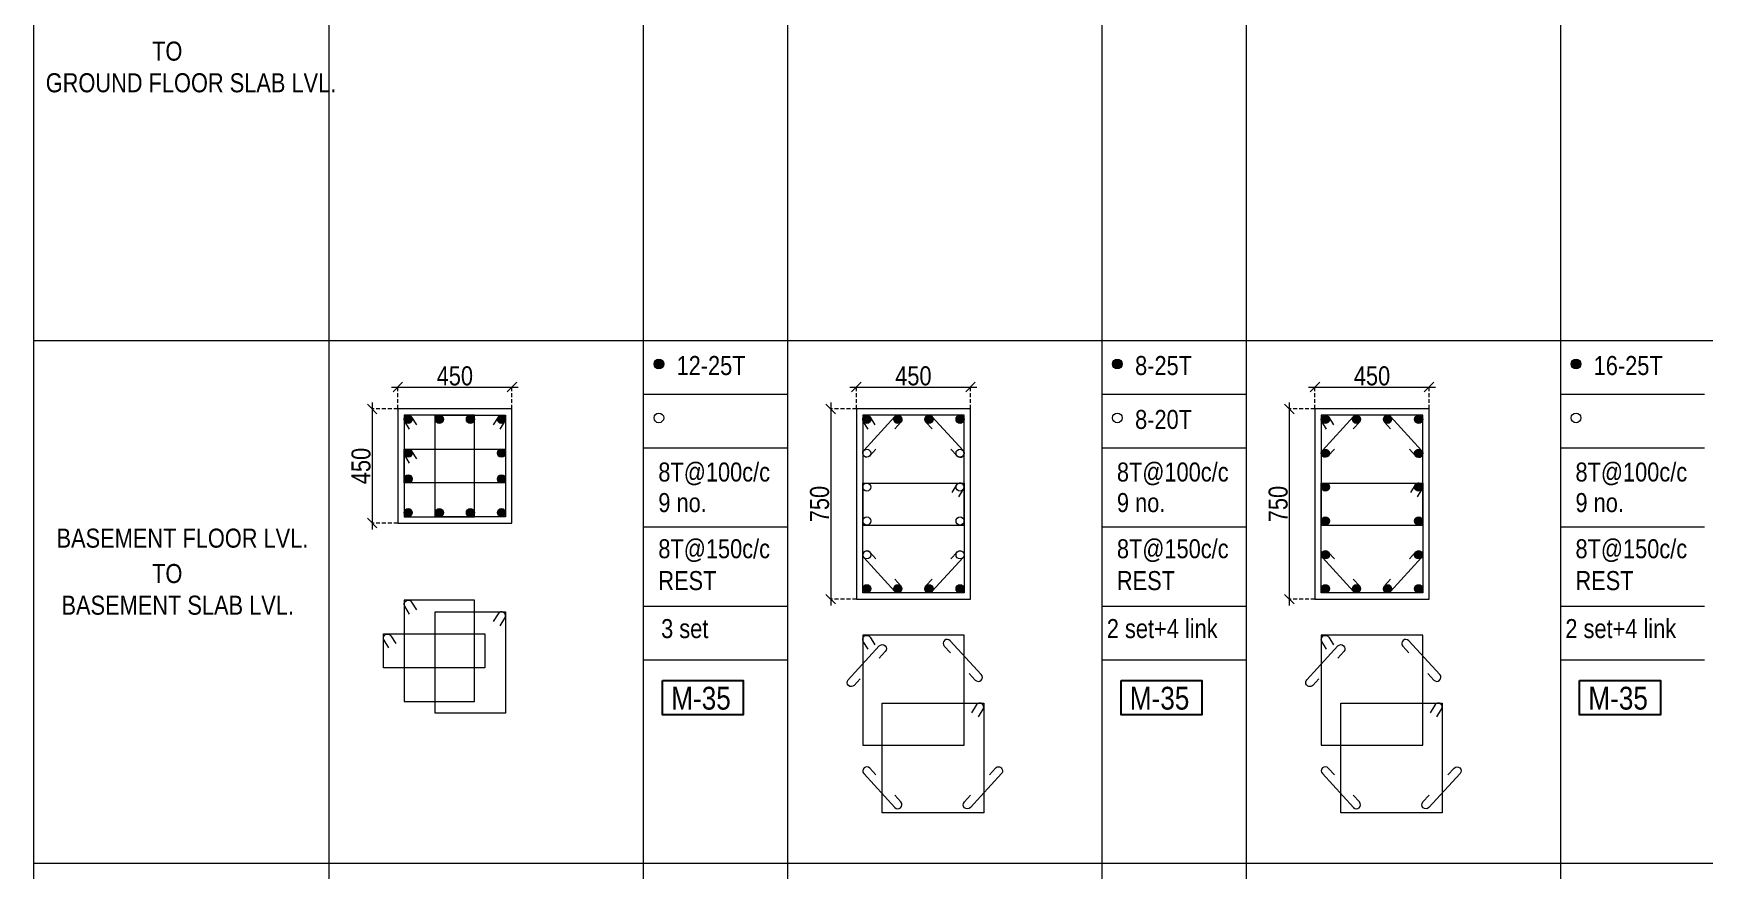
# Model space of a CAD drawing. Header units: millimetres. Extents: x 1112055 to 3390982, y -148532 to 766891.
# Drawn here: x 3099096 to 3125457, y 332152 to 345356 of the extents above; entities that cross this region are included whole.
import ezdxf
from ezdxf.enums import TextEntityAlignment as Align

# ---------------------------------------------------------------- set-up
doc = ezdxf.new("R2010")
doc.units = ezdxf.units.MM
doc.header["$PDMODE"] = 35
doc.header["$PDSIZE"] = -25
doc.linetypes.add('DASHED2', pattern=[0.375, 0.25, -0.125])
doc.linetypes.add('Hidden', pattern=[9.525, 6.35, -3.175])
for name, color, linetype, lineweight in [('B COL. SIZE DIM', 220, 'Continuous', 25), ('B COLSCH', 204, 'Continuous', 20), ('B COLUMN', 1, 'Hidden', 9), ('B STEEL', 34, 'Continuous', 15)]:
    doc.layers.add(name, color=color, linetype=linetype, lineweight=lineweight)
doc.layers.add('B TEXT', color=7, linetype='Continuous')
doc.styles.add('dim inside', font='romans.shx', dxfattribs={"width": 0.8, "height": 125})
doc.styles.add('SWINC', font='swissc.ttf')
doc.dimstyles.new('dim inside', dxfattribs={"dimtxt": 125, "dimasz": 100, "dimexe": 0, "dimexo": 0, "dimgap": 10, "dimtad": 0, "dimdec": 0, "dimzin": 0, "dimdsep": 46, "dimtxsty": 'dim inside', "dimblk": 'SMALL', "dimcen": 0.09, "dimadec": 0, "dimazin": 0, "dimtfac": 1, "dimtdec": 0, "dimtofl": 0, "dimtmove": 0, "dimatfit": 3, "dimfxl": 1, "dimtolj": 1, "dimtzin": 0, "dimarcsym": 2})

# ---------------------------------------------------------------- blocks, each defined once
blk = doc.blocks.new('_Oblique')
at = {"color": 0, "linetype": 'ByBlock', "lineweight": -2}
blk.add_line((-0.5, -0.5), (0.5, 0.5), dxfattribs=at)
blk = doc.blocks.new('*D4840')
at = {"layer": 'B COL. SIZE DIM', "color": 250, "lineweight": 9, "ltscale": 250, "transparency": 16777216}
blk.add_line((3104744, 339778), (3106744, 339778), dxfattribs=at)
at = {"layer": 'B COL. SIZE DIM', "color": 250, "linetype": 'DASHED2', "lineweight": 9, "ltscale": 250, "transparency": 16777216}
for p, q in [((3104844, 339433), (3104844, 339778)), ((3106644, 339433), (3106644, 339778))]:
    blk.add_line(p, q, dxfattribs=at)
at = {"layer": 'Defpoints', "color": 0, "transparency": 16777216}
for p in [(3106644, 339778), (3104844, 339433), (3106644, 339433)]:
    blk.add_point(p, dxfattribs=at)
at = {"layer": 'B COL. SIZE DIM', "color": 250, "lineweight": 9, "transparency": 16777216, "xscale": 150, "yscale": 150, "zscale": 150, "rotation": 180}
blk.add_blockref('_Oblique', (3104844, 339778), dxfattribs=at)
at = {"layer": 'B COL. SIZE DIM', "color": 250, "lineweight": 9, "transparency": 16777216, "xscale": 150, "yscale": 150, "zscale": 150}
blk.add_blockref('_Oblique', (3106644, 339778), dxfattribs=at)
at = {"layer": 'B COL. SIZE DIM', "color": 6, "transparency": 16777216, "insert": (3105744, 339953), "char_height": 300, "attachment_point": 5, "style": 'SWINC'}
blk.add_mtext('\\A1;450', dxfattribs=at)
blk = doc.blocks.new('*D4841')
at = {"layer": 'B COL. SIZE DIM', "color": 250, "lineweight": 9, "ltscale": 250, "transparency": 16777216}
blk.add_line((3104440, 339533), (3104440, 337533), dxfattribs=at)
at = {"layer": 'B COL. SIZE DIM', "color": 250, "linetype": 'DASHED2', "lineweight": 9, "ltscale": 250, "transparency": 16777216}
for p, q in [((3104844, 339433), (3104440, 339433)), ((3104844, 337633), (3104440, 337633))]:
    blk.add_line(p, q, dxfattribs=at)
at = {"layer": 'Defpoints', "color": 0, "transparency": 16777216}
for p in [(3104844, 339433), (3104440, 337633), (3104844, 337633)]:
    blk.add_point(p, dxfattribs=at)
at = {"layer": 'B COL. SIZE DIM', "color": 250, "lineweight": 9, "transparency": 16777216, "xscale": 150, "yscale": 150, "zscale": 150}
for p, rotation in [((3104440, 339433), 90), ((3104440, 337633), 270)]:
    blk.add_blockref('_Oblique', p, dxfattribs=dict(at, rotation=rotation))
at = {"layer": 'B COL. SIZE DIM', "color": 6, "transparency": 16777216, "insert": (3104265, 338533), "char_height": 300, "attachment_point": 5, "rotation": 90, "style": 'SWINC'}
blk.add_mtext('\\A1;450', dxfattribs=at)
blk = doc.blocks.new('*D4844')
at = {"layer": 'B COL. SIZE DIM', "color": 250, "lineweight": 9, "ltscale": 250, "transparency": 16777216}
blk.add_line((3111977, 339778), (3113977, 339778), dxfattribs=at)
at = {"layer": 'B COL. SIZE DIM', "color": 250, "linetype": 'DASHED2', "lineweight": 9, "ltscale": 250, "transparency": 16777216}
for p, q in [((3112077, 339433), (3112077, 339778)), ((3113877, 339433), (3113877, 339778))]:
    blk.add_line(p, q, dxfattribs=at)
at = {"layer": 'Defpoints', "color": 0, "transparency": 16777216}
for p in [(3113877, 339778), (3112077, 339433), (3113877, 339433)]:
    blk.add_point(p, dxfattribs=at)
at = {"layer": 'B COL. SIZE DIM', "color": 250, "lineweight": 9, "transparency": 16777216, "xscale": 150, "yscale": 150, "zscale": 150, "rotation": 180}
blk.add_blockref('_Oblique', (3112077, 339778), dxfattribs=at)
at = {"layer": 'B COL. SIZE DIM', "color": 250, "lineweight": 9, "transparency": 16777216, "xscale": 150, "yscale": 150, "zscale": 150}
blk.add_blockref('_Oblique', (3113877, 339778), dxfattribs=at)
at = {"layer": 'B COL. SIZE DIM', "color": 6, "transparency": 16777216, "insert": (3112977, 339953), "char_height": 300, "attachment_point": 5, "style": 'SWINC'}
blk.add_mtext('\\A1;450', dxfattribs=at)
blk = doc.blocks.new('*D4845')
at = {"layer": 'B COL. SIZE DIM', "color": 250, "lineweight": 9, "ltscale": 250, "transparency": 16777216}
blk.add_line((3111673, 339533), (3111673, 336333), dxfattribs=at)
at = {"layer": 'B COL. SIZE DIM', "color": 250, "linetype": 'DASHED2', "lineweight": 9, "ltscale": 250, "transparency": 16777216}
for p, q in [((3112077, 339433), (3111673, 339433)), ((3112077, 336433), (3111673, 336433))]:
    blk.add_line(p, q, dxfattribs=at)
at = {"layer": 'Defpoints', "color": 0, "transparency": 16777216}
for p in [(3112077, 339433), (3111673, 336433), (3112077, 336433)]:
    blk.add_point(p, dxfattribs=at)
at = {"layer": 'B COL. SIZE DIM', "color": 250, "lineweight": 9, "transparency": 16777216, "xscale": 150, "yscale": 150, "zscale": 150}
for p, rotation in [((3111673, 339433), 90), ((3111673, 336433), 270)]:
    blk.add_blockref('_Oblique', p, dxfattribs=dict(at, rotation=rotation))
at = {"layer": 'B COL. SIZE DIM', "color": 6, "transparency": 16777216, "insert": (3111498, 337933), "char_height": 300, "attachment_point": 5, "rotation": 90, "style": 'SWINC'}
blk.add_mtext('\\A1;750', dxfattribs=at)
blk = doc.blocks.new('*D4848')
at = {"layer": 'B COL. SIZE DIM', "color": 250, "lineweight": 9, "ltscale": 250, "transparency": 16777216}
blk.add_line((3119211, 339778), (3121211, 339778), dxfattribs=at)
at = {"layer": 'B COL. SIZE DIM', "color": 250, "linetype": 'DASHED2', "lineweight": 9, "ltscale": 250, "transparency": 16777216}
for p, q in [((3119311, 339433), (3119311, 339778)), ((3121111, 339433), (3121111, 339778))]:
    blk.add_line(p, q, dxfattribs=at)
at = {"layer": 'Defpoints', "color": 0, "transparency": 16777216}
for p in [(3121111, 339778), (3119311, 339433), (3121111, 339433)]:
    blk.add_point(p, dxfattribs=at)
at = {"layer": 'B COL. SIZE DIM', "color": 250, "lineweight": 9, "transparency": 16777216, "xscale": 150, "yscale": 150, "zscale": 150, "rotation": 180}
blk.add_blockref('_Oblique', (3119311, 339778), dxfattribs=at)
at = {"layer": 'B COL. SIZE DIM', "color": 250, "lineweight": 9, "transparency": 16777216, "xscale": 150, "yscale": 150, "zscale": 150}
blk.add_blockref('_Oblique', (3121111, 339778), dxfattribs=at)
at = {"layer": 'B COL. SIZE DIM', "color": 6, "transparency": 16777216, "insert": (3120211, 339953), "char_height": 300, "attachment_point": 5, "style": 'SWINC'}
blk.add_mtext('\\A1;450', dxfattribs=at)
blk = doc.blocks.new('*D4849')
at = {"layer": 'B COL. SIZE DIM', "color": 250, "lineweight": 9, "ltscale": 250, "transparency": 16777216}
blk.add_line((3118907, 339533), (3118907, 336333), dxfattribs=at)
at = {"layer": 'B COL. SIZE DIM', "color": 250, "linetype": 'DASHED2', "lineweight": 9, "ltscale": 250, "transparency": 16777216}
for p, q in [((3119311, 339433), (3118907, 339433)), ((3119311, 336433), (3118907, 336433))]:
    blk.add_line(p, q, dxfattribs=at)
at = {"layer": 'Defpoints', "color": 0, "transparency": 16777216}
for p in [(3119311, 339433), (3118907, 336433), (3119311, 336433)]:
    blk.add_point(p, dxfattribs=at)
at = {"layer": 'B COL. SIZE DIM', "color": 250, "lineweight": 9, "transparency": 16777216, "xscale": 150, "yscale": 150, "zscale": 150}
for p, rotation in [((3118907, 339433), 90), ((3118907, 336433), 270)]:
    blk.add_blockref('_Oblique', p, dxfattribs=dict(at, rotation=rotation))
at = {"layer": 'B COL. SIZE DIM', "color": 6, "transparency": 16777216, "insert": (3118732, 337933), "char_height": 300, "attachment_point": 5, "rotation": 90, "style": 'SWINC'}
blk.add_mtext('\\A1;750', dxfattribs=at)

msp = doc.modelspace()

# ---------------------------------------------------------------- hatches: boundary and pattern name
at = {"layer": 'B STEEL', "lineweight": 9, "ltscale": 0.5}
h = msp.add_hatch(color=34, dxfattribs=at)
edge = h.paths.add_edge_path()
edge.add_arc((3108962.2, 340142.4), 76.8, 0, 360)
h = msp.add_hatch(color=34, dxfattribs=at)
edge = h.paths.add_edge_path()
edge.add_arc((3116195.7, 340142.4), 76.8, 0, 360)
h = msp.add_hatch(color=34, dxfattribs=at)
edge = h.paths.add_edge_path()
edge.add_arc((3123429.3, 340142.4), 76.8, 0, 360)
h = msp.add_hatch(color=34, dxfattribs=at)
edge = h.paths.add_edge_path()
edge.add_arc((3105007.8, 339269.2), 64, 0, 360)
h = msp.add_hatch(color=34, dxfattribs=at)
edge = h.paths.add_edge_path()
edge.add_arc((3105498.5, 339269.2), 64, 0, 360)
h = msp.add_hatch(color=34, dxfattribs=at)
edge = h.paths.add_edge_path()
edge.add_arc((3105989.1, 339269.2), 64, 0, 360)
h = msp.add_hatch(color=34, dxfattribs=at)
edge = h.paths.add_edge_path()
edge.add_arc((3106479.8, 339269.2), 64, 180, 540, ccw=False)
h = msp.add_hatch(color=34, dxfattribs=at)
edge = h.paths.add_edge_path()
edge.add_arc((3112241.4, 339269.2), 64, 0, 360)
h = msp.add_hatch(color=34, dxfattribs=at)
edge = h.paths.add_edge_path()
edge.add_arc((3112732, 339269.2), 64, 180, 540, ccw=False)
h = msp.add_hatch(color=34, dxfattribs=at)
edge = h.paths.add_edge_path()
edge.add_arc((3113222.7, 339269.2), 64, 180, 540, ccw=False)
h = msp.add_hatch(color=34, dxfattribs=at)
edge = h.paths.add_edge_path()
edge.add_arc((3113713.3, 339269.2), 64, 180, 540, ccw=False)
h = msp.add_hatch(color=34, dxfattribs=at)
edge = h.paths.add_edge_path()
edge.add_arc((3119474.9, 339269.2), 64, 0, 360)
h = msp.add_hatch(color=34, dxfattribs=at)
edge = h.paths.add_edge_path()
edge.add_arc((3119965.6, 339269.2), 64, 180, 540, ccw=False)
h = msp.add_hatch(color=34, dxfattribs=at)
edge = h.paths.add_edge_path()
edge.add_arc((3120456.2, 339269.2), 64, 180, 540, ccw=False)
h = msp.add_hatch(color=34, dxfattribs=at)
edge = h.paths.add_edge_path()
edge.add_arc((3120946.9, 339269.2), 64, 180, 540, ccw=False)
h = msp.add_hatch(color=34, dxfattribs=at)
edge = h.paths.add_edge_path()
edge.add_arc((3105007.8, 338734.8), 64, 0, 360, ccw=False)
h = msp.add_hatch(color=34, dxfattribs=at)
edge = h.paths.add_edge_path()
edge.add_arc((3106479.8, 338734.8), 64, -180, 180)
at = {"layer": 'B STEEL', "lineweight": 30}
h = msp.add_hatch(color=34, dxfattribs=at)
edge = h.paths.add_edge_path()
edge.add_arc((3119474.9, 338734.8), 64, 0, 360)
h = msp.add_hatch(color=34, dxfattribs=at)
edge = h.paths.add_edge_path()
edge.add_arc((3120946.9, 338734.8), 64, 0, 360)
at = {"layer": 'B STEEL', "lineweight": 9, "ltscale": 0.5}
h = msp.add_hatch(color=34, dxfattribs=at)
edge = h.paths.add_edge_path()
edge.add_arc((3105007.8, 338331.7), 64, 0, 360, ccw=False)
h = msp.add_hatch(color=34, dxfattribs=at)
edge = h.paths.add_edge_path()
edge.add_arc((3106479.8, 338331.7), 64, -180, 180)
at = {"layer": 'B STEEL', "lineweight": 30}
h = msp.add_hatch(color=34, dxfattribs=at)
edge = h.paths.add_edge_path()
edge.add_arc((3119474.9, 338200.5), 64, 0, 360)
h = msp.add_hatch(color=34, dxfattribs=at)
edge = h.paths.add_edge_path()
edge.add_arc((3120946.9, 338200.5), 64, 0, 360)
at = {"layer": 'B STEEL', "lineweight": 9, "ltscale": 0.5}
h = msp.add_hatch(color=34, dxfattribs=at)
edge = h.paths.add_edge_path()
edge.add_arc((3105007.8, 337797.3), 64, 0, 360, ccw=False)
h = msp.add_hatch(color=34, dxfattribs=at)
edge = h.paths.add_edge_path()
edge.add_arc((3105498.5, 337797.3), 64, 0, 360, ccw=False)
h = msp.add_hatch(color=34, dxfattribs=at)
edge = h.paths.add_edge_path()
edge.add_arc((3105989.1, 337797.3), 64, 0, 360, ccw=False)
h = msp.add_hatch(color=34, dxfattribs=at)
edge = h.paths.add_edge_path()
edge.add_arc((3106479.8, 337797.3), 64, -180, 180)
at = {"layer": 'B STEEL', "lineweight": 30}
h = msp.add_hatch(color=34, dxfattribs=at)
edge = h.paths.add_edge_path()
edge.add_arc((3119474.9, 337666.1), 64, 0, 360)
h = msp.add_hatch(color=34, dxfattribs=at)
edge = h.paths.add_edge_path()
edge.add_arc((3120946.9, 337666.1), 64, 0, 360)
h = msp.add_hatch(color=34, dxfattribs=at)
edge = h.paths.add_edge_path()
edge.add_arc((3119474.9, 337131.7), 64, 0, 360)
h = msp.add_hatch(color=34, dxfattribs=at)
edge = h.paths.add_edge_path()
edge.add_arc((3120946.9, 337131.7), 64, 0, 360)
at = {"layer": 'B STEEL', "lineweight": 9, "ltscale": 0.5}
h = msp.add_hatch(color=34, dxfattribs=at)
edge = h.paths.add_edge_path()
edge.add_arc((3112241.4, 336597.3), 64, 0, 360, ccw=False)
h = msp.add_hatch(color=34, dxfattribs=at)
edge = h.paths.add_edge_path()
edge.add_arc((3112732, 336597.3), 64, -180, 180)
h = msp.add_hatch(color=34, dxfattribs=at)
edge = h.paths.add_edge_path()
edge.add_arc((3113222.7, 336597.3), 64, -180, 180)
h = msp.add_hatch(color=34, dxfattribs=at)
edge = h.paths.add_edge_path()
edge.add_arc((3113713.3, 336597.3), 64, -180, 180)
h = msp.add_hatch(color=34, dxfattribs=at)
edge = h.paths.add_edge_path()
edge.add_arc((3119474.9, 336597.3), 64, 0, 360, ccw=False)
h = msp.add_hatch(color=34, dxfattribs=at)
edge = h.paths.add_edge_path()
edge.add_arc((3119965.6, 336597.3), 64, -180, 180)
h = msp.add_hatch(color=34, dxfattribs=at)
edge = h.paths.add_edge_path()
edge.add_arc((3120456.2, 336597.3), 64, -180, 180)
h = msp.add_hatch(color=34, dxfattribs=at)
edge = h.paths.add_edge_path()
edge.add_arc((3120946.9, 336597.3), 64, -180, 180)

# ---------------------------------------------------------------- linework, layer by layer
at = {"layer": 'B COLSCH', "color": 250, "lineweight": 0}
for p, q in [((3099096.2, 374789.1), (3099096.2, 316778.4)), ((3103756.7, 373470.1), (3103756.7, 316778.4)), ((3103756.7, 373470.1), (3103756.7, 316778.4)), ((3108715.9, 373470.1), (3108715.9, 324031)), ((3110990.3, 373470.1), (3110990.3, 316778.4)), ((3115949.4, 373470.1), (3115949.4, 324031)), ((3118223.8, 373470.1), (3118223.8, 316778.4)), ((3123183, 373470.1), (3123183, 324031)), ((3099096.2, 340510.7), (3161625.1, 340510.7)), ((3108715.9, 339665.7), (3110990.3, 339665.7)), ((3115949.4, 339665.7), (3118223.8, 339665.7)), ((3123183, 339665.7), (3125457.4, 339665.7)), ((3108715.9, 338820.7), (3110990.3, 338820.7)), ((3115949.4, 338820.7), (3118223.8, 338820.7)), ((3123183, 338820.7), (3125457.4, 338820.7)), ((3108715.9, 337571), (3110990.3, 337571)), ((3115949.4, 337571), (3118223.8, 337571)), ((3123183, 337571), (3125457.4, 337571)), ((3108715.9, 336321.2), (3110990.3, 336321.2)), ((3115949.4, 336321.2), (3118223.8, 336321.2)), ((3123183, 336321.2), (3125457.4, 336321.2)), ((3108715.9, 335476.2), (3110990.3, 335476.2)), ((3115949.4, 335476.2), (3118223.8, 335476.2)), ((3123183, 335476.2), (3125457.4, 335476.2)), ((3099096.2, 332270.9), (3161625.1, 332270.9))]:
    msp.add_line(p, q, dxfattribs=at)
at = {"layer": 'B COLUMN', "color": 1, "linetype": 'ByBlock', "lineweight": 20}
for points in [[(3104843.8, 337633.3), (3106643.8, 337633.3), (3106643.8, 339433.3), (3104843.8, 339433.3)], [(3112077.4, 336433.3), (3113877.4, 336433.3), (3113877.4, 339433.3), (3112077.4, 339433.3)], [(3119310.9, 336433.3), (3121110.9, 336433.3), (3121110.9, 339433.3), (3119310.9, 339433.3)]]:
    msp.add_lwpolyline(points, close=True, dxfattribs=at)
at = {"layer": 'B STEEL', "color": 34, "lineweight": 9, "ltscale": 0.5}
for points in [[(3104943.8, 337733.3), (3106053.2, 337733.3), (3106053.2, 339333.3), (3104943.8, 339333.3)], [(3106543.8, 337733.3), (3105434.5, 337733.3), (3105434.5, 339333.3), (3106543.8, 339333.3)], [(3112177.4, 337602), (3113777.4, 337602), (3113777.4, 339333.3), (3112177.4, 339333.3)], [(3119410.9, 337602), (3121010.9, 337602), (3121010.9, 339333.3), (3119410.9, 339333.3)], [(3104943.8, 338798.9), (3106543.8, 338798.9), (3106543.8, 338267.6), (3104943.8, 338267.6)], [(3112177.4, 338264.5), (3113777.4, 338264.5), (3113777.4, 336533.3), (3112177.4, 336533.3)], [(3119410.9, 338264.5), (3121010.9, 338264.5), (3121010.9, 336533.3), (3119410.9, 336533.3)], [(3104943.8, 334817.6), (3106053.2, 334817.6), (3106053.2, 336417.6), (3104943.8, 336417.6)], [(3106543.8, 334631.9), (3105434.5, 334631.9), (3105434.5, 336231.9), (3106543.8, 336231.9)], [(3104618, 335883.2), (3106218, 335883.2), (3106218, 335351.9), (3104618, 335351.9)], [(3112177.4, 334131.2), (3113777.4, 334131.2), (3113777.4, 335862.4), (3112177.4, 335862.4)], [(3119410.9, 334131.2), (3121010.9, 334131.2), (3121010.9, 335862.4), (3119410.9, 335862.4)], [(3112485.9, 334793.6), (3114085.9, 334793.6), (3114085.9, 333062.4), (3112485.9, 333062.4)], [(3119719.5, 334793.6), (3121319.5, 334793.6), (3121319.5, 333062.4), (3119719.5, 333062.4)]]:
    msp.add_lwpolyline(points, close=True, dxfattribs=at)
for points in [[(3105028.1, 339114.2), (3104953.3, 339235.7, -1), (3105062.4, 339302.8), (3105137.1, 339181.3)], [(3106459.6, 339114.2), (3106534.3, 339235.7, 1), (3106425.3, 339302.8), (3106350.5, 339181.3)], [(3112261.6, 339114.2), (3112186.9, 339235.7, -1), (3112295.9, 339302.8), (3112370.7, 339181.3)], [(3112385, 338796.6), (3112288.5, 338691.5, -1), (3112194.2, 338778.1), (3112684.9, 339312.5, -1), (3112779.2, 339225.9), (3112682.7, 339120.9)], [(3113569.7, 338796.6), (3113666.2, 338691.5, 1), (3113760.5, 338778.1), (3113269.8, 339312.5, 1), (3113175.5, 339225.9), (3113272, 339120.9)], [(3119495.2, 339114.2), (3119420.4, 339235.7, -1), (3119529.4, 339302.8), (3119604.2, 339181.3)], [(3119618.6, 338796.6), (3119522.1, 338691.5, -1), (3119427.8, 338778.1), (3119918.4, 339312.5, -1), (3120012.7, 339225.9), (3119916.3, 339120.9)], [(3120803.3, 338796.6), (3120899.7, 338691.5, 1), (3120994, 338778.1), (3120503.4, 339312.5, 1), (3120409.1, 339225.9), (3120505.6, 339120.9)], [(3105028.1, 338579.8), (3104953.3, 338701.3, -1), (3105062.4, 338768.4), (3105137.1, 338646.9)], [(3113693.1, 338045.4), (3113767.9, 338166.9, 1), (3113658.8, 338234), (3113584.1, 338112.5)], [(3120926.6, 338045.4), (3121001.4, 338166.9, 1), (3120892.4, 338234), (3120817.6, 338112.5)], [(3112385, 337069.9), (3112288.5, 337175, 1), (3112194.2, 337088.4), (3112684.9, 336554, 1), (3112779.2, 336640.6), (3112682.7, 336745.6)], [(3113569.7, 337069.9), (3113666.2, 337175, -1), (3113760.5, 337088.4), (3113269.8, 336554, -1), (3113175.5, 336640.6), (3113272, 336745.6)], [(3119618.6, 337069.9), (3119522.1, 337175, 1), (3119427.8, 337088.4), (3119918.4, 336554, 1), (3120012.7, 336640.6), (3119916.3, 336745.6)], [(3120803.3, 337069.9), (3120899.7, 337175, -1), (3120994, 337088.4), (3120503.4, 336554, -1), (3120409.1, 336640.6), (3120505.6, 336745.6)], [(3105028.1, 336198.5), (3104953.3, 336320, -1), (3105062.4, 336387.1), (3105137.1, 336265.6)], [(3106459.6, 336012.9), (3106534.3, 336134.4, 1), (3106425.3, 336201.5), (3106350.5, 336080)], [(3104702.2, 335664.1), (3104627.5, 335785.6, -1), (3104736.5, 335852.7), (3104811.3, 335731.2)], [(3112261.6, 335643.4), (3112186.9, 335764.8, -1), (3112295.9, 335831.9), (3112370.7, 335710.5)], [(3119495.2, 335643.4), (3119420.4, 335764.8, -1), (3119529.4, 335831.9), (3119604.2, 335710.5)], [(3112139.7, 335178.5), (3112043.2, 335073.4, -1), (3111948.9, 335160), (3112439.6, 335694.4, -1), (3112533.9, 335607.8), (3112437.4, 335502.7)], [(3113857.5, 335262.1), (3113953.9, 335157, 1), (3114048.2, 335243.6), (3113557.6, 335778, 1), (3113463.3, 335691.4), (3113559.8, 335586.4)], [(3119373.2, 335178.5), (3119276.8, 335073.4, -1), (3119182.4, 335160), (3119673.1, 335694.4, -1), (3119767.4, 335607.8), (3119670.9, 335502.7)], [(3121091, 335262.1), (3121187.5, 335157, 1), (3121281.8, 335243.6), (3120791.1, 335778, 1), (3120696.8, 335691.4), (3120793.3, 335586.4)], [(3114001.7, 334574.6), (3114076.4, 334696.1, 1), (3113967.4, 334763.2), (3113892.6, 334641.7)], [(3121235.2, 334574.6), (3121310, 334696.1, 1), (3121200.9, 334763.2), (3121126.2, 334641.7)], [(3112385, 333662.7), (3112288.5, 333767.8, 1), (3112194.2, 333681.2), (3112684.9, 333146.8, 1), (3112779.2, 333233.4), (3112682.7, 333338.5)], [(3114175.2, 333662.7), (3114271.7, 333767.8, -1), (3114366, 333681.2), (3113875.4, 333146.8, -1), (3113781, 333233.4), (3113877.5, 333338.5)], [(3119618.6, 333662.7), (3119522.1, 333767.8, 1), (3119427.8, 333681.2), (3119918.4, 333146.8, 1), (3120012.7, 333233.4), (3119916.3, 333338.5)], [(3121408.8, 333662.7), (3121505.2, 333767.8, -1), (3121599.6, 333681.2), (3121108.9, 333146.8, -1), (3121014.6, 333233.4), (3121111.1, 333338.5)]]:
    msp.add_lwpolyline(points, format="xyb", dxfattribs=at)
for centre, radius in [((3108962.2, 340142.4), 76.8), ((3116195.7, 340142.4), 76.8), ((3123429.3, 340142.4), 76.8), ((3105007.8, 339269.2), 64), ((3105498.5, 339269.2), 64), ((3105989.1, 339269.2), 64), ((3106479.8, 339269.2), 64), ((3108962.2, 339292.1), 76.8), ((3112241.4, 339269.2), 64), ((3112732, 339269.2), 64), ((3113222.7, 339269.2), 64), ((3113713.3, 339269.2), 64), ((3116195.7, 339292.1), 76.8), ((3119474.9, 339269.2), 64), ((3119965.6, 339269.2), 64), ((3120456.2, 339269.2), 64), ((3120946.9, 339269.2), 64), ((3123429.3, 339292.1), 76.8), ((3105007.8, 338734.8), 64), ((3106479.8, 338734.8), 64), ((3112241.4, 338734.8), 64), ((3113713.3, 338734.8), 64), ((3119474.9, 338734.8), 64), ((3120946.9, 338734.8), 64), ((3105007.8, 338331.7), 64), ((3106479.8, 338331.7), 64), ((3112241.4, 338200.5), 64), ((3113713.3, 338200.5), 64), ((3119474.9, 338200.5), 64), ((3120946.9, 338200.5), 64), ((3105007.8, 337797.3), 64), ((3105498.5, 337797.3), 64), ((3105989.1, 337797.3), 64), ((3106479.8, 337797.3), 64), ((3112241.4, 337666.1), 64), ((3113713.3, 337666.1), 64), ((3119474.9, 337666.1), 64), ((3120946.9, 337666.1), 64), ((3112241.4, 337131.7), 64), ((3113713.3, 337131.7), 64), ((3119474.9, 337131.7), 64), ((3120946.9, 337131.7), 64), ((3112241.4, 336597.3), 64), ((3112732, 336597.3), 64), ((3113222.7, 336597.3), 64), ((3113713.3, 336597.3), 64), ((3119474.9, 336597.3), 64), ((3119965.6, 336597.3), 64), ((3120456.2, 336597.3), 64), ((3120946.9, 336597.3), 64)]:
    msp.add_circle(centre, radius, dxfattribs=at)
at = {"layer": 'B TEXT', "color": 1}
for points in [[(3109019.6, 335147.2), (3110294.2, 335147.2), (3110294.2, 334609.2), (3109019.6, 334609.2)], [(3116253.1, 335147.2), (3117527.7, 335147.2), (3117527.7, 334609.2), (3116253.1, 334609.2)], [(3123486.7, 335147.2), (3124761.3, 335147.2), (3124761.3, 334609.2), (3123486.7, 334609.2)]]:
    msp.add_lwpolyline(points, close=True, dxfattribs=at)

# ---------------------------------------------------------------- texts
at = {"layer": 'B TEXT', "color": 1, "style": 'SWINC'}
for s, height, p in [('TO', 300, (3100968.1, 344836.9)), ('GROUND FLOOR SLAB LVL.', 300, (3099290.4, 344337.7)), ('BASEMENT FLOOR LVL.', 300, (3099461.1, 337155.1)), ('TO', 300, (3100968.1, 336597.1)), ('BASEMENT SLAB LVL.', 300, (3099539.1, 336097.8)), ('M-35', 360, (3109156.9, 334582.6)), ('M-35', 360, (3116390.5, 334582.6)), ('M-35', 360, (3123624, 334582.6))]:
    msp.add_text(s, height=height, dxfattribs=at).set_placement(p, align=Align.BOTTOM_LEFT)
at = {"layer": 'B TEXT', "style": 'SWINC'}
for s, p in [('12-25T', (3109240.7, 339967.9)), ('8-25T', (3116474.2, 339967.9)), ('16-25T', (3123707.8, 339967.9)), ('8-20T', (3116474.2, 339117.6)), ('8T@100c/c', (3108953.8, 338288)), ('8T@100c/c', (3116187.3, 338288)), ('8T@100c/c', (3123420.9, 338288)), ('9 no.', (3108953.8, 337806.2)), ('9 no.', (3116187.3, 337806.2)), ('9 no.', (3123420.9, 337806.2)), ('8T@150c/c', (3108953.8, 337078.1)), ('8T@150c/c', (3116187.3, 337078.1)), ('8T@150c/c', (3123420.9, 337078.1)), ('REST', (3108953.8, 336575.7)), ('REST', (3116187.3, 336575.7)), ('REST', (3123420.9, 336575.7)), ('3 set', (3108997.6, 335818.7)), ('2 set+4 link', (3116027.7, 335818.7)), ('2 set+4 link', (3123261.2, 335818.7))]:
    msp.add_text(s, height=300, dxfattribs=at).set_placement(p)

# ---------------------------------------------------------------- dimensions: what is measured, and where the dimension line sits
at = {"layer": 'B COL. SIZE DIM', "color": 250, "ltscale": 250}
for base, p1, p2, picture, middle in [((3106643.8, 339778.2), (3104843.8, 339433.3), (3106643.8, 339433.3), '*D4840', (3105743.8, 339953.2)), ((3113877.4, 339778.2), (3112077.4, 339433.3), (3113877.4, 339433.3), '*D4844', (3112977.4, 339953.2)), ((3121110.9, 339778.2), (3119310.9, 339433.3), (3121110.9, 339433.3), '*D4848', (3120210.9, 339953.2))]:
    dim = msp.add_linear_dim(base=base, p1=p1, p2=p2, dimstyle='dim inside', override={"dimtxt": 300, "dimasz": 150, "dimgap": 25, "dimtad": 3, "dimlfac": 0.25, "dimtxsty": 'SWINC', "dimblk1": 'Oblique', "dimblk2": 'Oblique', "dimsah": 1, "dimdle": 100, "dimclrd": 250, "dimclre": 250, "dimclrt": 6, "dimfxl": 1000, "dimlwd": 9, "dimlwe": 9}, dxfattribs=at)
    dim.commit()
    dim.dimension.update_dxf_attribs({"geometry": picture, "text_midpoint": middle})
for base, p1, p2, picture, middle in [((3104439.9, 337633.3), (3104843.8, 339433.3), (3104843.8, 337633.3), '*D4841', (3104264.9, 338533.3)), ((3111673.5, 336433.3), (3112077.4, 339433.3), (3112077.4, 336433.3), '*D4845', (3111498.5, 337933.3)), ((3118907, 336433.3), (3119310.9, 339433.3), (3119310.9, 336433.3), '*D4849', (3118732, 337933.3))]:
    dim = msp.add_linear_dim(base=base, p1=p1, p2=p2, angle=90, dimstyle='dim inside', override={"dimtxt": 300, "dimasz": 150, "dimgap": 25, "dimtad": 3, "dimlfac": 0.25, "dimtxsty": 'SWINC', "dimblk1": 'Oblique', "dimblk2": 'Oblique', "dimsah": 1, "dimdle": 100, "dimclrd": 250, "dimclre": 250, "dimclrt": 6, "dimfxl": 1000, "dimlwd": 9, "dimlwe": 9}, dxfattribs=at)
    dim.commit()
    dim.dimension.update_dxf_attribs({"geometry": picture, "text_midpoint": middle})

doc.saveas('drawing.dxf')
